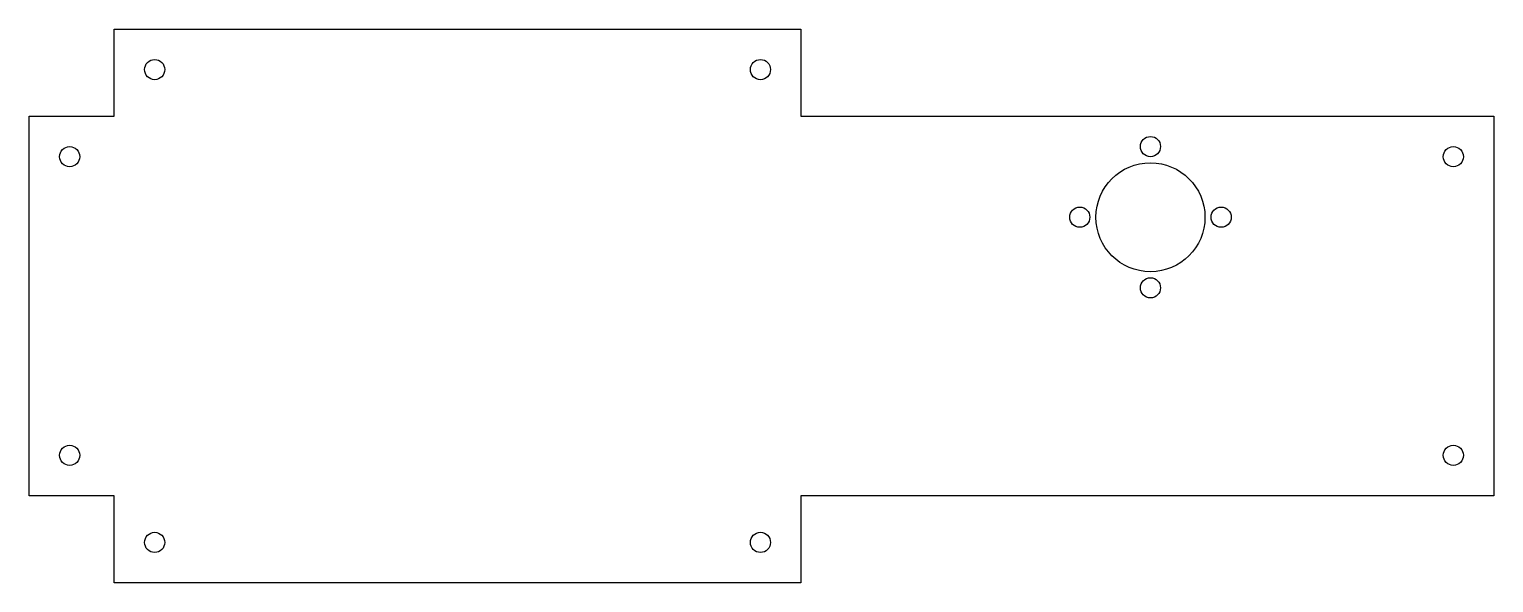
# Model space of a CAD drawing. Extents: x -235 to 127, y -91 to 47.
import ezdxf

# ---------------------------------------------------------------- set-up
doc = ezdxf.new("R2010")
doc.units = 0
doc.layers.add('Unfold_Sketch', color=7, linetype='CONTINUOUS')

msp = doc.modelspace()

# ---------------------------------------------------------------- linework, layer by layer
at = {"layer": 'Unfold_Sketch'}
for p, q in [((-214.232, 25), (-214.232, 46.5708)), ((-214.232, 46.5708), (-44.2321, 46.5708)), ((-44.2321, 46.5708), (-44.2321, 25)), ((-235.279, -69), (-235.279, 25)), ((-235.279, 25), (-214.232, 25)), ((-44.2321, 25), (127.339, 25)), ((127.339, 25), (127.339, -69)), ((-214.232, -69), (-235.279, -69)), ((-214.232, -90.5708), (-214.232, -69)), ((127.339, -69), (-44.2321, -69)), ((-44.2321, -69), (-44.2321, -90.5708)), ((-44.2321, -90.5708), (-214.232, -90.5708))]:
    msp.add_line(p, q, dxfattribs=at)
for centre, radius in [((-204.232, 36.5708), 2.5), ((-54.2321, 36.5708), 2.5), ((42.3387, 17.5), 2.5), ((-225.279, 15), 2.5), ((117.339, 15), 2.5), ((42.3387, 0), 13.5), ((24.8387, 0), 2.5), ((59.8387, 0), 2.5), ((42.3387, -17.5), 2.5), ((-225.279, -59), 2.5), ((117.339, -59), 2.5), ((-204.232, -80.5708), 2.5), ((-54.2321, -80.5708), 2.5)]:
    msp.add_circle(centre, radius, dxfattribs=at)

doc.saveas('drawing.dxf')
